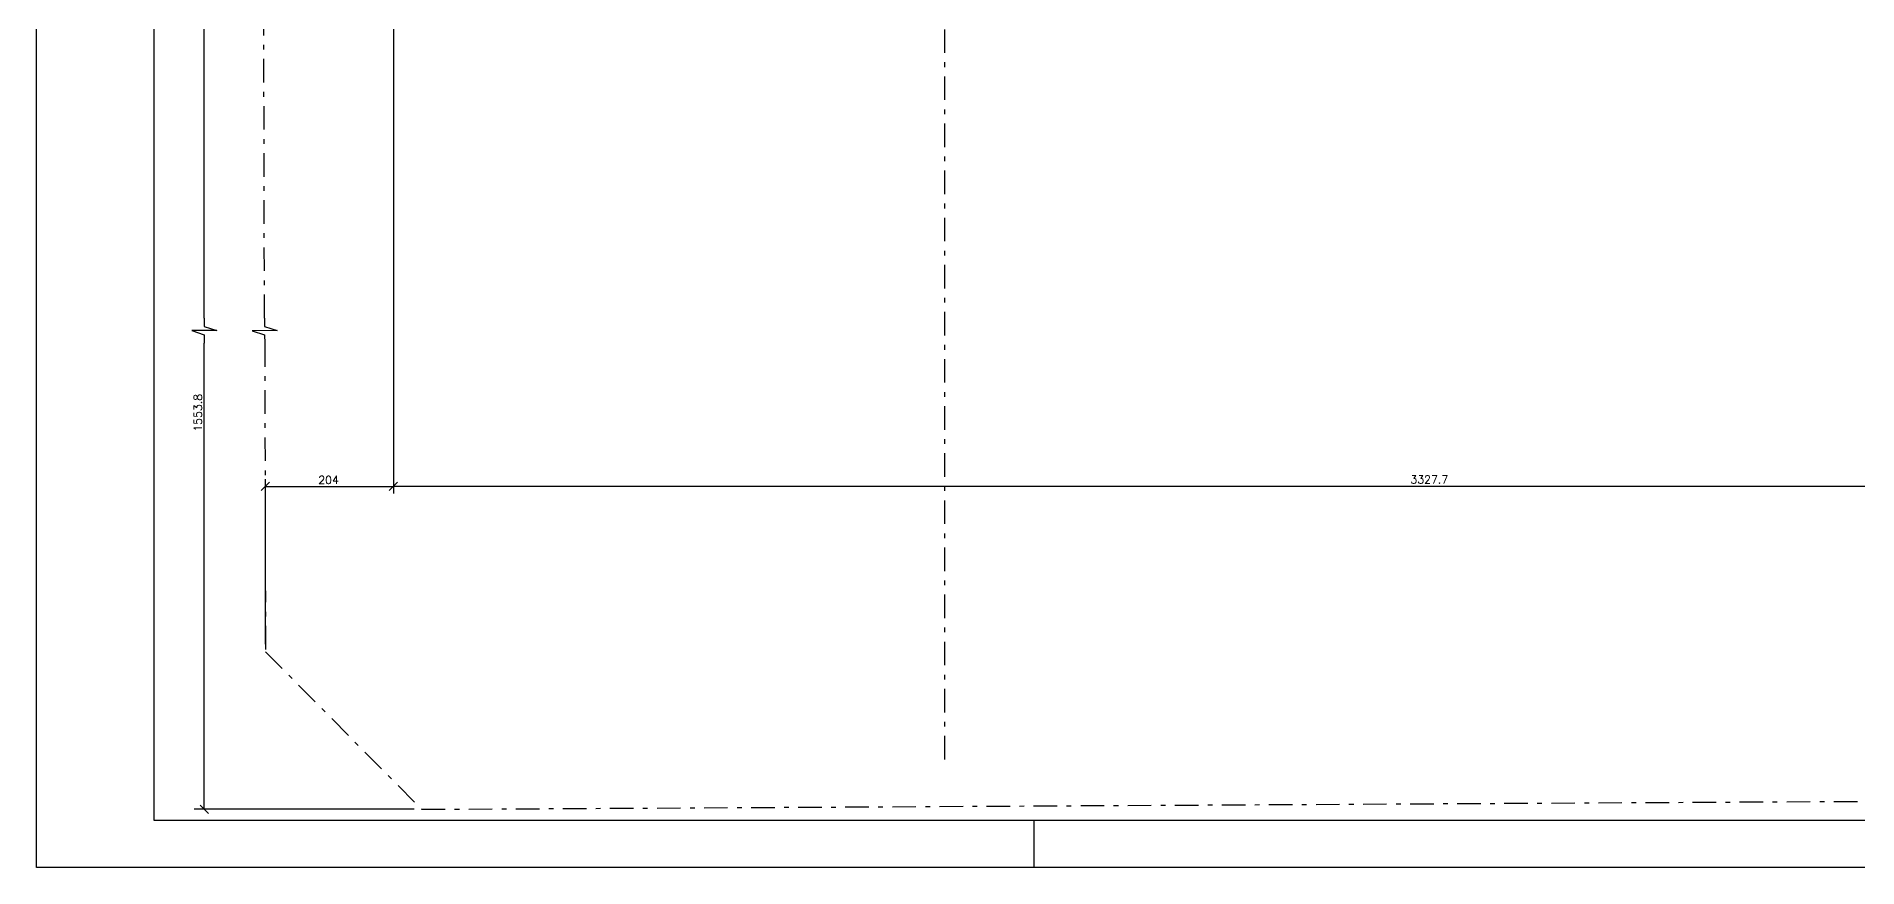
# Model space of a CAD drawing. Extents: x 64041 to 73506, y 0 to 6308.
# Drawn here: x 64041 to 66943, y 0 to 1323 of the extents above; entities that cross this region are included whole.
import ezdxf

# ---------------------------------------------------------------- set-up
doc = ezdxf.new("R2010")
doc.units = 0
doc.header["$LTSCALE"] = 75
doc.header["$MEASUREMENT"] = 0
doc.linetypes.add('ESTILO_TQS_0003', pattern=[1, 0.5, -0.2, 0.1, -0.2])
doc.layers.get('0').update_dxf_attribs({"color": 3, "linetype": 'CONTINUOUS'})
for name, color, linetype in [('204', 1, 'ESTILO_TQS_0003'), ('216', 3, 'CONTINUOUS'), ('222', 6, 'CONTINUOUS'), ('250', 1, 'CONTINUOUS')]:
    doc.layers.add(name, color=color, linetype=linetype)
doc.styles.get("Standard").update_dxf_attribs({"font": 'ROMANS.SHX'})

# ---------------------------------------------------------------- blocks, each defined once
blk = doc.blocks.new('LINCOR', base_point=(1362040.68671, 441923.660668))
blk.add_lwpolyline([(1362040.68671, 441923.660668), (1362041.020044, 441923.660668), (1362041.18671, 441924.160668), (1362041.18671, 441923.160668), (1362041.353377, 441923.660668), (1362041.68671, 441923.660668)])

msp = doc.modelspace()

# ---------------------------------------------------------------- linework, layer by layer
for p, q in [((64041, 0), (64041, 1944.8)), ((65631, 0), (65631, 75)), ((73506, 0), (64041, 0))]:
    msp.add_line(p, q)
at = {"layer": '204'}
for p, q in [((65488.3, 172), (65488.3, 6143.1)), ((64404.4, 874.8), (64402, 1944.8))]:
    msp.add_line(p, q, dxfattribs=at)
msp.add_lwpolyline([(64404.8, 834.8), (64406, 343.6), (64654.9, 92.7), (69408.8, 119.1), (69406.9, 834.8), (69408.8, 119.1)], dxfattribs=at)
at = {"layer": '216'}
for p, q in [((64399.3, 600.2), (64412.6, 613.5)), ((64616.6, 613.5), (64603.3, 600.2)), ((64301.9, 99.3), (64315.2, 86))]:
    msp.add_line(p, q, dxfattribs=at)
at = {"layer": '222'}
for p, q in [((64228.5, 75), (64228.5, 1944.8)), ((73441.6, 75), (64228.5, 75))]:
    msp.add_line(p, q, dxfattribs=at)
at = {"layer": '250'}
for p, q in [((64308.5, 874.8), (64308.5, 1507.8)), ((64610, 1495.8), (64610, 595.6)), ((64308.5, 92.7), (64308.5, 834.8)), ((64406, 355.6), (64406, 618.1)), ((64406, 606.9), (64610, 606.9)), ((67937.6, 606.9), (64610, 606.9)), ((64642.9, 92.7), (64292.5, 92.7))]:
    msp.add_line(p, q, dxfattribs=at)

# ---------------------------------------------------------------- block references
at = {"layer": '204', "xscale": 40.002111, "yscale": 40.002111, "rotation": 270.58868}
msp.add_blockref('LINCOR', (64404.4, 874.8), dxfattribs=at)
at = {"layer": '250', "xscale": 40, "yscale": 40, "rotation": 270}
msp.add_blockref('LINCOR', (64308.5, 874.8), dxfattribs=at)

# ---------------------------------------------------------------- texts
at = {"layer": '216'}
msp.add_text('1553.8', height=12.75, rotation=90, dxfattribs=at).set_placement((64304.7, 693.9))
for s, p in [('204', (64490.1, 610.7)), ('3327.7', (66230.3, 611.4))]:
    msp.add_text(s, height=12.75, dxfattribs=at).set_placement(p)

doc.saveas('drawing.dxf')
